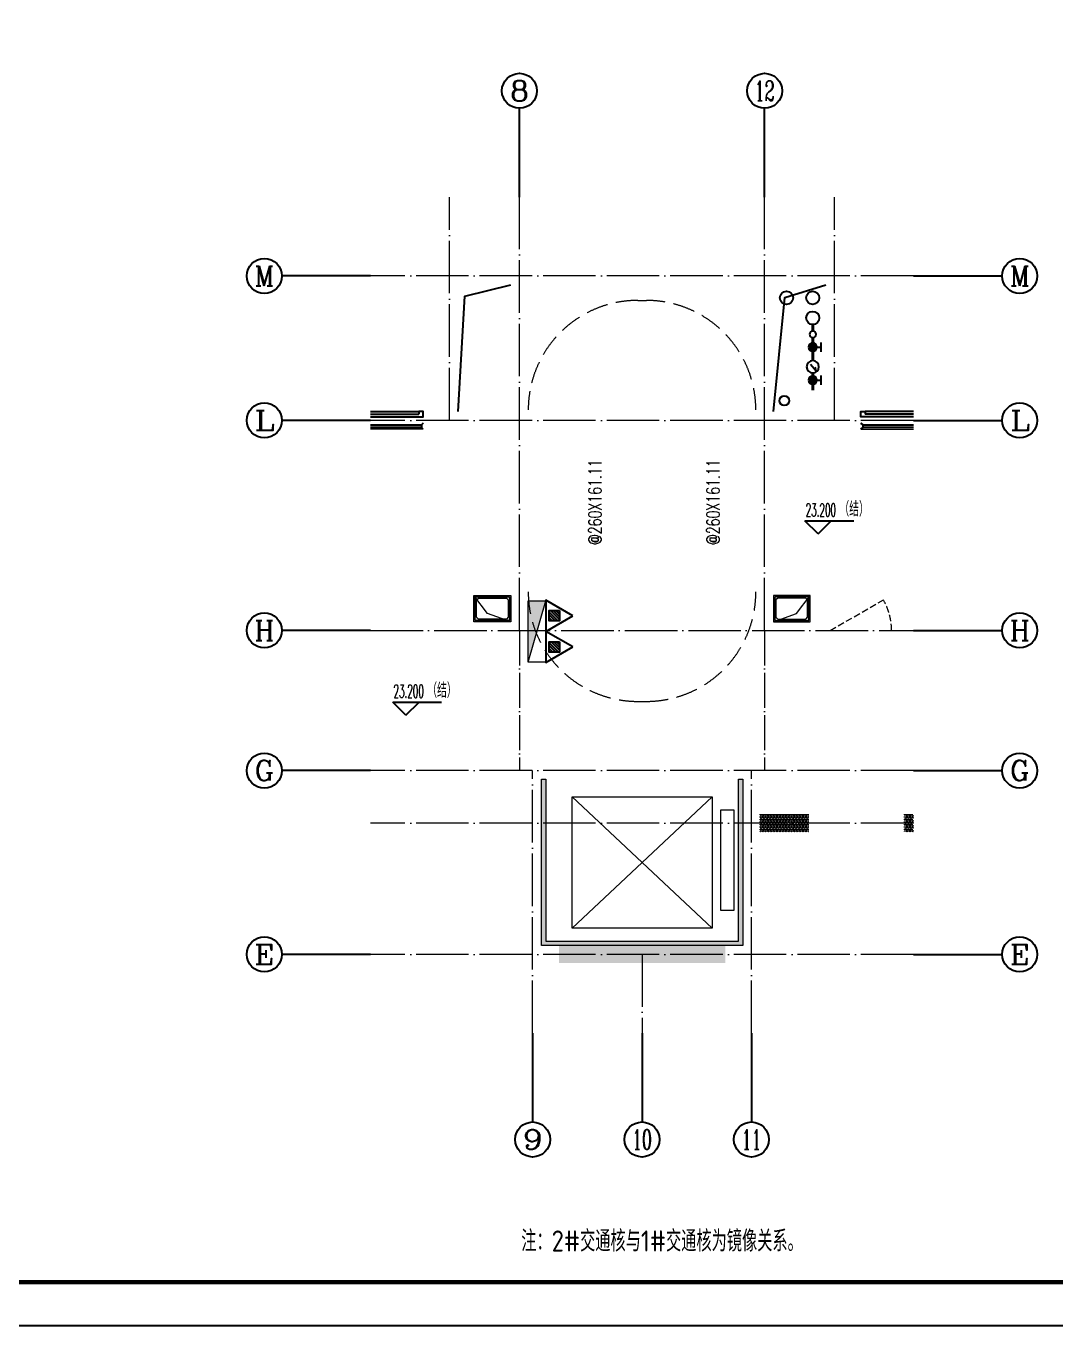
# Model space of a CAD drawing. Extents: x -518115 to 389031, y -231062 to 1628073.
# Drawn here: x 153490 to 165256, y -4910 to 9940 of the extents above; entities that cross this region are included whole.
import ezdxf
from ezdxf.enums import TextEntityAlignment as Align

# ---------------------------------------------------------------- set-up
doc = ezdxf.new("R2010")
doc.units = 0
doc.header["$LTSCALE"] = 1000
doc.header["$MEASUREMENT"] = 0
doc.linetypes.add('DASH', pattern=[0.35, 0.25, -0.1])
doc.linetypes.add('DOTE', pattern=[2.42, 2, -0.2, 0.02, -0.2])
for name, color, linetype in [('3-栏杆1', 135, 'Continuous'), ('AXIS', 3, 'Continuous'), ('AXIS_TEXT', 4, 'Continuous'), ('DIM_ELEV', 3, 'Continuous'), ('EQUIP_消防', 7, 'Continuous'), ('PUB_TEXT', 4, 'Continuous'), ('VPIPE-废水', 31, 'Continuous'), ('VPIPE-消防', 1, 'TG_X'), ('VPIPE-给水', 3, 'TG_J'), ('保温', 6, 'Continuous'), ('图框', 140, 'Continuous'), ('污水', 3, 'Continuous'), ('看线', 251, 'Continuous'), ('给水', 4, 'Continuous'), ('铝合金', 144, 'Continuous')]:
    doc.layers.add(name, color=color, linetype=linetype)
for name, color, linetype, lineweight in [('3.5方案汇报，与郭总、侯月琴确定户型_t8$0$STAIR', 2, 'Continuous', 18), ('DOTE', 19, 'DOTE', 9), ('EQUIP_消火栓', 242, 'Continuous', 18), ('LVTRY', 1, 'Continuous', 13), ('PUB_HATCH', 8, 'Continuous', 9), ('STAIR', 2, 'Continuous', 18), ('WINDOW', 144, 'Continuous', 15), ('填充', 251, 'Continuous', 5), ('平面-看线', 45, 'Continuous', 15), ('立面-洞口示意', 152, 'Continuous', 13)]:
    doc.layers.add(name, color=color, linetype=linetype, lineweight=lineweight)
doc.layers.add('yichutu', color=7, linetype='Continuous', true_color=0xffffff, plot=False)
doc.styles.add('_TCH_AXIS', font='COMPLEX', dxfattribs={"bigfont": 'GBCBIG'})
doc.styles.add('_TCH_DIM', font='SIMPLEX.shx', dxfattribs={"width": 0.7, "bigfont": 'GBCBIG.shx'})
doc.styles.add('COMPLEX', font='COMPLEX')
doc.styles.get("Standard").update_dxf_attribs({"font": 'gbenor.shx', "bigfont": 'gbcbig.shx'})
doc.styles.add('TG_LINETYPE', font='SIMPLEX', dxfattribs={"width": 0.8, "height": 3, "bigfont": 'HZTXT'})
doc.linetypes.add('TG_J', pattern='A,2,-0.22,["J",TG_LINETYPE,S=0.1,R=0,X=-0.18,Y=-0.15],0', length=2.22)
doc.linetypes.add('TG_X', pattern='A,4,-0.3,["X",TG_LINETYPE,S=0.1,R=0,X=-0.23,Y=-0.15],0', length=4.3)
pattern_1 = [(90, (-272589.4, -292080.372), (-16.49778, 1e-15), [9.525, -19.05]), (210, (-272589.4, -292080.372), (8.24889, -14.2874966), [9.525, -19.05]), (150, (-272589.4, -292070.847), (-8.24889, -14.2874966), [9.525, -19.05])]

# ---------------------------------------------------------------- blocks, each defined once
blk = doc.blocks.new('yct-841-594-84100-59399.9999999999-100-1000.0')
at = {"layer": 'yichutu', "color": 7, "true_color": 0xffffff}
blk.add_lwpolyline([(0, 0), (0, 59400), (84100, 59400), (84100, 0)], close=True, dxfattribs=at)
blk = doc.blocks.new('$TwtSys$00000434')
for p, q in [((-0.5, 0.5), (-0.5, -0.5)), ((-0.5, -0.5), (0.5, 0.5)), ((0.5, 0.5), (-0.5, 0.5)), ((0.5, -0.5), (0.5, 0.5)), ((-0.5, -0.5), (0.5, -0.5))]:
    blk.add_line(p, q)
blk.add_solid([(0.5, -0.5), (0.5, 0.5), (-0.5, -0.5)])
blk = doc.blocks.new('$TwtSys$00000546')
h = blk.add_hatch()
h.set_pattern_fill('ANSI31', color=1, scale=200, style=0)
h.set_pattern_definition([(45, (-38543.802, -6670.83), (-17.67767, 17.67767), [])])
h.paths.add_polyline_path([(-65, 174), (65, 174), (65, 44), (-65, 44)])
at = {"color": 1}
for points in [[(0, 344), (-198, 0), (198, 0)], [(-65, 174), (65, 174), (65, 44), (-65, 44)]]:
    blk.add_lwpolyline(points, close=True, dxfattribs=at)
blk = doc.blocks.new('A$C2705576B')
at = {"layer": '给水'}
h = blk.add_hatch(color=256, dxfattribs=at)
edge = h.paths.add_edge_path()
edge.add_arc((417, -1741), 47.2, 0, 360)
h = blk.add_hatch(color=256, dxfattribs=at)
edge = h.paths.add_edge_path()
edge.add_arc((795, -1741), 47.2, 0, 360)
for p, q in [((363, -1645), (472, -1645)), ((417, -1741), (417, -1645)), ((601, -1768), (525, -1704)), ((525, -1704), (564, -1715)), ((740, -1645), (849, -1645)), ((795, -1741), (795, -1645))]:
    blk.add_line(p, q, dxfattribs=at)
at = {"layer": '给水', "const_width": 35.4}
for points in [[(499, -1741), (302, -1741)], [(903, -1741), (641, -1741)], [(1053, -1741), (978, -1741)]]:
    blk.add_lwpolyline(points, dxfattribs=at)
at = {"layer": '给水'}
for centre, radius in [((417, -1741), 47.2), ((570, -1741), 70.8), ((795, -1741), 47.2), ((941, -1741), 37.5)]:
    blk.add_circle(centre, radius, dxfattribs=at)
blk = doc.blocks.new('A$C1BAD4CCC')
at = {"layer": 'PUB_HATCH'}
blk.add_hatch(color=256, dxfattribs=at).paths.add_polyline_path([(15, -15), (15, -285), (155, -285), (155, -270), (50, -270), (30, -250), (30, -50), (50, -30), (370, -30), (390, -50), (390, -250), (370, -270), (265, -270), (265, -285), (405, -285), (405, -15)])
at = {"layer": 'LVTRY', "color": 1}
for p, q in [((155, -270), (155, -285)), ((265, -270), (265, -285))]:
    blk.add_line(p, q, dxfattribs=at)
for points in [[(420, 0), (0, 0), (0, -300), (420, -300)], [(405, -15), (15, -15), (15, -285), (405, -285)], [(50, -270), (370, -270), (390, -250), (390, -50), (370, -30), (50, -30), (30, -50), (30, -250), (50, -270)]]:
    blk.add_lwpolyline(points, close=True, dxfattribs=at)
at = {"layer": '立面-洞口示意'}
blk.add_lwpolyline([(420, 0), (156, -94), (0, -300)], dxfattribs=at)
blk = doc.blocks.new('_AXISO')
blk.add_circle((0, 0), 0.5)
at = {"layer": 'AXIS_TEXT', "style": 'COMPLEX', "width": 1.041667}
blk.add_attdef('A', text='', height=0.56, dxfattribs=at).set_placement((-0.25, -0.28), (0.25, -0.28), align=Align.FIT)
blk = doc.blocks.new('A$C549D2611')
at = {"layer": '图框'}
blk.add_lwpolyline([(0, 0), (42050, 0), (42050, -29700), (0, -29700)], close=True, dxfattribs=at)
blk.add_lwpolyline([(0, 0), (42050, 0), (42050, -29700), (0, -29700)], close=True, dxfattribs=at)
at = {"layer": '图框', "const_width": 50}
blk.add_lwpolyline([(41550, -29200), (41550, -500), (1250, -500), (1250, -29200)], close=True, dxfattribs=at)

msp = doc.modelspace()

# ---------------------------------------------------------------- hatches: boundary and pattern name
at = {"layer": '保温', "linetype": 'Continuous', "ltscale": 10}
h = msp.add_hatch(dxfattribs=at)
h.set_pattern_fill('HEX', color=251, scale=10, angle=90, style=0)
h.set_pattern_definition(pattern_1)
h.paths.add_polyline_path([(162427.2, 735), (162427.2, 935), (161877.2, 935), (161877.2, 735)])
h = msp.add_hatch(dxfattribs=at)
h.set_pattern_fill('HEX', color=251, scale=10, angle=90, style=0)
h.set_pattern_definition(pattern_1)
h.paths.add_polyline_path([(163627.2, 735), (163627.2, 935), (163527.2, 935), (163527.2, 735)])
h = msp.add_hatch(dxfattribs=at)
h.set_pattern_fill('HEX', color=251, scale=10, angle=90, style=0)
h.set_pattern_definition(pattern_1)
h.paths.add_polyline_path([(161477.2, -765), (161477.2, -565), (159577.2, -565), (159577.2, -765)])
at = {"layer": '填充'}
h = msp.add_hatch(dxfattribs=at)
h.set_pattern_fill('隔热材料02', color=256, scale=100, style=0)
h.set_pattern_definition([(0, (-1013681.22, -609303.64), (0, 50), []), (0, (-1013681.22, -609286.973), (0, 50), []), (270, (-1013637.48, -609278.34), (50, -9e-15), [5.01775, -44.98225]), (270, (-1013674.936, -609278.34), (50, -9e-15), [5.01775, -44.98225]), (90, (-1013649.425, -609312.27), (-50, 3e-15), [5.01775, -44.98225]), (90, (-1013662.99, -609312.27), (-50, 3e-15), [5.01775, -44.98225]), (180, (-1013631.195, -609320.307), (-6e-15, -50), [50.02425, 0.02425]), (135, (-1013645.152, -609317.798), (3e-15, 49.99987405), [4.268, -66.44275]), (116.56505, (-1013598.17, -609314.78), (0.00011283, 49.99993342), [2.805, -108.9985]), (116.56505, (-1013648.17, -609314.78), (0.00011283, 49.99993342), [2.805, -108.9985]), (153.43495, (-1013590.135, -609320.307), (-0.0001128, 49.9999334), [5.61, -106.1935]), (153.43495, (-1013640.135, -609320.307), (-0.0001128, 49.9999334), [5.61, -106.1935]), (63.43495, (-1013599.425, -609307.253), (-0.00011283, 49.99993342), [26.714, -85.0895]), (63.43495, (-1013649.425, -609307.253), (-0.00011283, 49.99993342), [26.714, -85.0895]), (116.56505, (-1013587.478, -609278.342), (0.00011283, 49.99993342), [2.805, -108.9985]), (116.56505, (-1013637.478, -609278.342), (0.00011283, 49.99993342), [2.805, -108.9985]), (135, (-1013638.732, -609275.833), (3e-15, 49.99987405), [4.268, -66.44275]), (153.43495, (-1013591.75, -609272.815), (-0.0001128, 49.9999334), [5.61, -106.1935]), (153.43495, (-1013641.75, -609272.815), (-0.0001128, 49.9999334), [5.61, -106.1935]), (45, (-1013673.682, -609275.833), (0, 49.99987405), [4.268, -66.44275]), (63.43495, (-1013624.936, -609278.342), (-0.00011283, 49.99993342), [2.805, -108.9985]), (63.43495, (-1013674.936, -609278.342), (-0.00011283, 49.99993342), [2.805, -108.9985]), (26.56505, (-1013620.664, -609272.815), (0.0001128, 49.9999334), [5.61, -106.1935]), (26.56505, (-1013670.664, -609272.815), (0.0001128, 49.9999334), [5.61, -106.1935]), (116.56505, (-1013612.99, -609307.253), (0.00011283, 49.99993342), [26.714, -85.0895]), (116.56505, (-1013662.99, -609307.253), (0.00011283, 49.99993342), [26.714, -85.0895]), (45, (-1013667.262, -609317.798), (0, 49.99987405), [4.268, -66.44275]), (63.43495, (-1013614.244, -609314.78), (-0.00011283, 49.99993342), [2.805, -108.9985]), (63.43495, (-1013664.244, -609314.78), (-0.00011283, 49.99993342), [2.805, -108.9985]), (26.56505, (-1013622.28, -609320.307), (0.0001128, 49.9999334), [5.61, -106.1935]), (26.56505, (-1013672.28, -609320.307), (0.0001128, 49.9999334), [5.61, -106.1935])])
h.paths.add_polyline_path([(161627.2, 1335), (161677.2, 1335), (161677.2, -565), (159377.2, -565), (159377.2, 1335), (159427.2, 1335), (159427.2, -515), (161627.2, -515)])

# ---------------------------------------------------------------- linework, layer by layer
at = {"layer": '3-栏杆1', "color": 5}
for p, q in [((157427.2, 5384.1), (158006.9, 5384.1)), ((158006.9, 5354.8), (157427.2, 5354.8)), ((158006.9, 5384.1), (158027.2, 5401.9)), ((158027.2, 5401.9), (158006.9, 5384.1)), ((158006.9, 5384.1), (158006.9, 5354.8)), ((158027.2, 5335), (158006.9, 5354.8)), ((163047.4, 5384.1), (163027.2, 5401.9)), ((163027.2, 5401.9), (163047.4, 5384.1)), ((163047.4, 5354.8), (163027.2, 5335)), ((163027.2, 5335), (163047.4, 5354.8)), ((163047.4, 5384.1), (163627.2, 5384.1)), ((163047.4, 5384.1), (163047.4, 5354.8)), ((163627.2, 5354.8), (163047.4, 5354.8))]:
    msp.add_line(p, q, dxfattribs=at)
at = {"layer": '3.5方案汇报，与郭总、侯月琴确定户型_t8$0$STAIR'}
for p, q in [((161327.2, 1135), (159727.2, -365)), ((159727.2, 1135), (161327.2, -365))]:
    msp.add_line(p, q, dxfattribs=at)
for points in [[(159727.2, -365), (159727.2, 1135), (161327.2, 1135), (161327.2, -365)], [(161427.2, -165), (161427.2, 985), (161577.2, 985), (161577.2, -165)]]:
    msp.add_lwpolyline(points, close=True, dxfattribs=at)
at = {"layer": 'AXIS'}
for p, q in [((159127.2, 7985), (159127.2, 8999.6)), ((161927.2, 7985), (161927.2, 8999.6)), ((157427.2, 7085), (156412.6, 7085)), ((163627.2, 7085), (164641.8, 7085)), ((157427.2, 5435), (156412.6, 5435)), ((163627.2, 5435), (164641.8, 5435)), ((157427.2, 3035.3), (156412.6, 3035.3)), ((163627.2, 3035.3), (164641.8, 3035.3)), ((157427.2, 1435), (156412.6, 1435)), ((163627.2, 1435), (164641.8, 1435)), ((157427.2, -665), (156412.6, -665)), ((163627.2, -665), (164641.8, -665)), ((159277.2, -1565), (159277.2, -2579.6)), ((160526.7, -1565), (160526.7, -2579.6)), ((161777.2, -1565), (161777.2, -2579.6))]:
    msp.add_line(p, q, dxfattribs=at)
at = {"layer": 'DIM_ELEV'}
for p, q in [((162537.8, 4137.3), (162387.8, 4287.3)), ((162387.8, 4287.3), (162945.4, 4287.3)), ((162537.8, 4137.3), (162687.8, 4287.3)), ((157829.8, 2066.8), (157679.8, 2216.8)), ((157679.8, 2216.8), (158237.4, 2216.8)), ((157829.8, 2066.8), (157979.8, 2216.8))]:
    msp.add_line(p, q, dxfattribs=at)
at = {"layer": 'DOTE', "linetype": 'DOTE', "ltscale": 0.3}
for p, q in [((158327.2, 5435), (158327.2, 7985)), ((159127.2, 3035.3), (159127.2, 7985)), ((161927.2, 3035.3), (161927.2, 7985)), ((162727.2, 5435), (162727.2, 7985)), ((163627.2, 7085), (157427.2, 7085)), ((163627.2, 5435), (157427.2, 5435)), ((157427.2, 3035.3), (163627.2, 3035.3)), ((163627.2, 1435), (157427.2, 1435)), ((159277.2, -1565), (159277.2, 1435)), ((161777.2, -1565), (161777.2, 1435)), ((163627.2, 835), (157427.2, 835)), ((163627.2, -665), (157427.2, -665)), ((160527.2, -665), (160527.2, -1565))]:
    msp.add_line(p, q, dxfattribs=at)
at = {"layer": 'DOTE', "ltscale": 0.2}
for p, q in [((159127.2, 3035.3), (159127.2, 1435)), ((161927.2, 3035.3), (161927.2, 1435))]:
    msp.add_line(p, q, dxfattribs=at)
at = {"layer": 'STAIR', "color": 251, "linetype": 'DASH'}
for points in [[(159227.2, 5555, -0.4142136), (160477.2, 6805), (160577.2, 6805, -0.4142136), (161827.2, 5555)], [(159227.2, 3475, 0.4142136), (160477.2, 2225), (160577.2, 2225, 0.4142136), (161827.2, 3475)]]:
    msp.add_lwpolyline(points, format="xyb", dxfattribs=at)
at = {"layer": 'VPIPE-废水'}
msp.add_circle((162152.2, 5660), 55, dxfattribs=at)
at = {"layer": 'VPIPE-消防', "linetype": 'Continuous'}
msp.add_circle((162177.2, 6835), 75, dxfattribs=at)
at = {"layer": 'VPIPE-给水', "linetype": 'Continuous'}
for centre in [(162477.2, 6835), (162477.2, 6605)]:
    msp.add_circle(centre, 75, dxfattribs=at)
at = {"layer": 'WINDOW', "color": 250, "linetype": 'DASH', "ltscale": 0.3}
msp.add_lwpolyline([(162677, 3035), (163283.4, 3385, -0.1315258), (163377.2, 3035.3)], format="xyb", dxfattribs=at)
at = {"layer": '填充'}
msp.add_lwpolyline([(161627.2, 1335), (161677.2, 1335), (161677.2, -565), (159377.2, -565), (159377.2, 1335), (159427.2, 1335), (159427.2, -515), (161627.2, -515)], close=True, dxfattribs=at)
at = {"layer": '平面-看线'}
for p, q in [((158027.2, 5335), (157427.2, 5335)), ((163027.2, 5335), (163627.2, 5335))]:
    msp.add_line(p, q, dxfattribs=at)
at = {"layer": '看线', "color": 202, "ltscale": 0.5}
for points in [[(158427.2, 5535), (158502.1, 6852.1), (159027.2, 6985)], [(162027.2, 5535), (162158.1, 6839.1), (162627.2, 6985)]]:
    msp.add_lwpolyline(points, dxfattribs=at)
at = {"layer": '铝合金', "color": 36}
for points in [[(157427.2, 5535), (157977.2, 5535)], [(157427.2, 5505), (157977.2, 5505)], [(157997.2, 5475), (158027.2, 5475), (158027.2, 5535), (157977.2, 5535), (157977.2, 5505)], [(158027.2, 5505), (158027.2, 5535), (157977.2, 5535), (157977.2, 5525), (157977.2, 5525), (157977.2, 5505)], [(163057.2, 5475), (163027.2, 5475), (163027.2, 5535), (163077.2, 5535), (163077.2, 5505)], [(163027.2, 5505), (163027.2, 5535), (163077.2, 5535), (163077.2, 5525), (163077.2, 5525), (163077.2, 5505)], [(163627.2, 5535), (163077.2, 5535)], [(163627.2, 5505), (163077.2, 5505)], [(157427.2, 5475), (157997.2, 5475)], [(163627.2, 5475), (163057.2, 5475)]]:
    msp.add_lwpolyline(points, dxfattribs=at)

# ---------------------------------------------------------------- block references
msp.add_blockref('A$C549D2611', (132830.5, 24790.1))
at = {"xscale": -1, "rotation": 180}
msp.add_blockref('A$C1BAD4CCC', (158607.2, 3135.5), dxfattribs=at)
at = {"rotation": 180.0000011675327}
msp.add_blockref('A$C1BAD4CCC', (162447.2, 3135.5), dxfattribs=at)
at = {"layer": 'AXIS'}
ref = msp.add_blockref('_AXISO', (159127.2, 9199.6), dxfattribs=dict(at, xscale=400, yscale=400, zscale=400))
ref.add_attrib('A', '8', dxfattribs={"layer": 'AXIS_TEXT', "height": 226.3, "style": '_TCH_AXIS', "width": 1.5}).set_placement((159014, 9086.5), (159240.3, 9086.5), align=Align.FIT)
ref = msp.add_blockref('_AXISO', (161927.2, 9199.6), dxfattribs=dict(at, xscale=400, yscale=400, zscale=400))
ref.add_attrib('A', '12', dxfattribs={"layer": 'AXIS_TEXT', "height": 226.27, "style": '_TCH_AXIS', "width": 0.724138}).set_placement((161814, 9086.5), (162040.3, 9086.5), align=Align.FIT)
ref = msp.add_blockref('_AXISO', (156212.6, 7085), dxfattribs=dict(at, xscale=400, yscale=400, zscale=400))
ref.add_attrib('A', 'M', dxfattribs={"layer": 'AXIS_TEXT', "height": 226.3, "style": '_TCH_AXIS'}).set_placement((156099.4, 6971.9), (156325.7, 6971.9), align=Align.FIT)
ref = msp.add_blockref('_AXISO', (164841.8, 7085), dxfattribs=dict(at, xscale=400, yscale=400, zscale=400))
ref.add_attrib('A', 'M', dxfattribs={"layer": 'AXIS_TEXT', "height": 226.3, "style": '_TCH_AXIS'}).set_placement((164728.6, 6971.9), (164954.9, 6971.9), align=Align.FIT)
ref = msp.add_blockref('_AXISO', (156212.6, 5435), dxfattribs=dict(at, xscale=400, yscale=400, zscale=400))
ref.add_attrib('A', 'L', dxfattribs={"layer": 'AXIS_TEXT', "height": 226.3, "style": '_TCH_AXIS', "width": 1.4}).set_placement((156099.4, 5321.9), (156325.7, 5321.9), align=Align.FIT)
ref = msp.add_blockref('_AXISO', (164841.8, 5435), dxfattribs=dict(at, xscale=400, yscale=400, zscale=400))
ref.add_attrib('A', 'L', dxfattribs={"layer": 'AXIS_TEXT', "height": 226.3, "style": '_TCH_AXIS', "width": 1.4}).set_placement((164728.6, 5321.9), (164954.9, 5321.9), align=Align.FIT)
ref = msp.add_blockref('_AXISO', (156212.6, 3035.3), dxfattribs=dict(at, xscale=400, yscale=400, zscale=400))
ref.add_attrib('A', 'H', dxfattribs={"layer": 'AXIS_TEXT', "height": 226.3, "style": '_TCH_AXIS', "width": 1.05}).set_placement((156099.4, 2922.1), (156325.7, 2922.1), align=Align.FIT)
ref = msp.add_blockref('_AXISO', (164841.8, 3035.3), dxfattribs=dict(at, xscale=400, yscale=400, zscale=400))
ref.add_attrib('A', 'H', dxfattribs={"layer": 'AXIS_TEXT', "height": 226.3, "style": '_TCH_AXIS', "width": 1.05}).set_placement((164728.6, 2922.1), (164954.9, 2922.1), align=Align.FIT)
ref = msp.add_blockref('_AXISO', (156212.6, 1435), dxfattribs=dict(at, xscale=400, yscale=400, zscale=400))
ref.add_attrib('A', 'G', dxfattribs={"layer": 'AXIS_TEXT', "height": 226.3, "style": '_TCH_AXIS', "width": 1.166667}).set_placement((156099.4, 1321.9), (156325.7, 1321.9), align=Align.FIT)
ref = msp.add_blockref('_AXISO', (164841.8, 1435), dxfattribs=dict(at, xscale=400, yscale=400, zscale=400))
ref.add_attrib('A', 'G', dxfattribs={"layer": 'AXIS_TEXT', "height": 226.3, "style": '_TCH_AXIS', "width": 1.166667}).set_placement((164728.6, 1321.9), (164954.9, 1321.9), align=Align.FIT)
ref = msp.add_blockref('_AXISO', (156212.6, -665), dxfattribs=dict(at, xscale=400, yscale=400, zscale=400))
ref.add_attrib('A', 'E', dxfattribs={"layer": 'AXIS_TEXT', "height": 226.3, "style": '_TCH_AXIS', "width": 1.3125}).set_placement((156099.4, -778.1), (156325.7, -778.1), align=Align.FIT)
ref = msp.add_blockref('_AXISO', (164841.8, -665), dxfattribs=dict(at, xscale=400, yscale=400, zscale=400))
ref.add_attrib('A', 'E', dxfattribs={"layer": 'AXIS_TEXT', "height": 226.3, "style": '_TCH_AXIS', "width": 1.3125}).set_placement((164728.6, -778.1), (164954.9, -778.1), align=Align.FIT)
ref = msp.add_blockref('_AXISO', (159277.2, -2779.6), dxfattribs=dict(at, xscale=400, yscale=400, zscale=400))
ref.add_attrib('A', '9', dxfattribs={"layer": 'AXIS_TEXT', "height": 226.3, "style": '_TCH_AXIS', "width": 1.5}).set_placement((159164, -2892.8), (159390.3, -2892.8), align=Align.FIT)
ref = msp.add_blockref('_AXISO', (160526.7, -2779.6), dxfattribs=dict(at, xscale=400, yscale=400, zscale=400))
ref.add_attrib('A', '10', dxfattribs={"layer": 'AXIS_TEXT', "height": 226.27, "style": '_TCH_AXIS', "width": 0.724138}).set_placement((160413.6, -2892.8), (160639.8, -2892.8), align=Align.FIT)
ref = msp.add_blockref('_AXISO', (161777.2, -2779.6), dxfattribs=dict(at, xscale=400, yscale=400, zscale=400))
ref.add_attrib('A', '11', dxfattribs={"layer": 'AXIS_TEXT', "height": 226.27, "style": '_TCH_AXIS', "width": 0.875}).set_placement((161664, -2892.8), (161890.3, -2892.8), align=Align.FIT)
at = {"layer": 'EQUIP_消火栓', "xscale": -700, "yscale": 200, "zscale": 700, "rotation": 270.0000000000208}
msp.add_blockref('$TwtSys$00000434', (159327.2, 3025), dxfattribs=at)
at = {"layer": 'EQUIP_消防', "xscale": 0.9, "yscale": 0.9, "zscale": 0.9, "rotation": 270.0000000000208}
for p in [(159427.2, 3203.5), (159427.2, 2846.4)]:
    msp.add_blockref('$TwtSys$00000546', p, dxfattribs=at)
at = {"layer": 'yichutu', "xscale": 0.5, "yscale": 0.5, "zscale": 0.5}
msp.add_blockref('yct-841-594-84100-59399.9999999999-100-1000.0', (132830.5, -4909.9), dxfattribs=at)
at = {"layer": '污水', "xscale": -1, "rotation": 269.999999999891}
msp.add_blockref('A$C2705576B', (164218.4, 5477.2), dxfattribs=at)

# ---------------------------------------------------------------- texts
at = {"layer": 'DIM_ELEV', "color": 7, "style": '_TCH_DIM'}
for s, height, width, p in [('23.200', 148.75, 0.494118, (162396.3, 4337.3)), ('（结）', 168.79, 0.7, (162781.3, 4337.3)), ('23.200', 148.75, 0.494118, (157688.3, 2266.9)), ('（结）', 168.79, 0.7, (158073.3, 2266.9))]:
    msp.add_text(s, height=height, dxfattribs=dict(at, width=width)).set_placement(p)
at = {"layer": 'PUB_TEXT', "color": 7, "style": '_TCH_DIM', "width": 0.705882}
for p in [(160063.8, 4013.2), (161413.8, 4013.2)]:
    msp.add_text('@260X161.11', height=148.75, rotation=90, dxfattribs=at).set_placement(p)
at = {"layer": 'PUB_TEXT', "color": 1}
msp.add_text('注：2#交通核与1#交通核为镜像关系。', height=241.135, dxfattribs=at).set_placement((159147.1, -4059.6))

doc.saveas('drawing.dxf')
